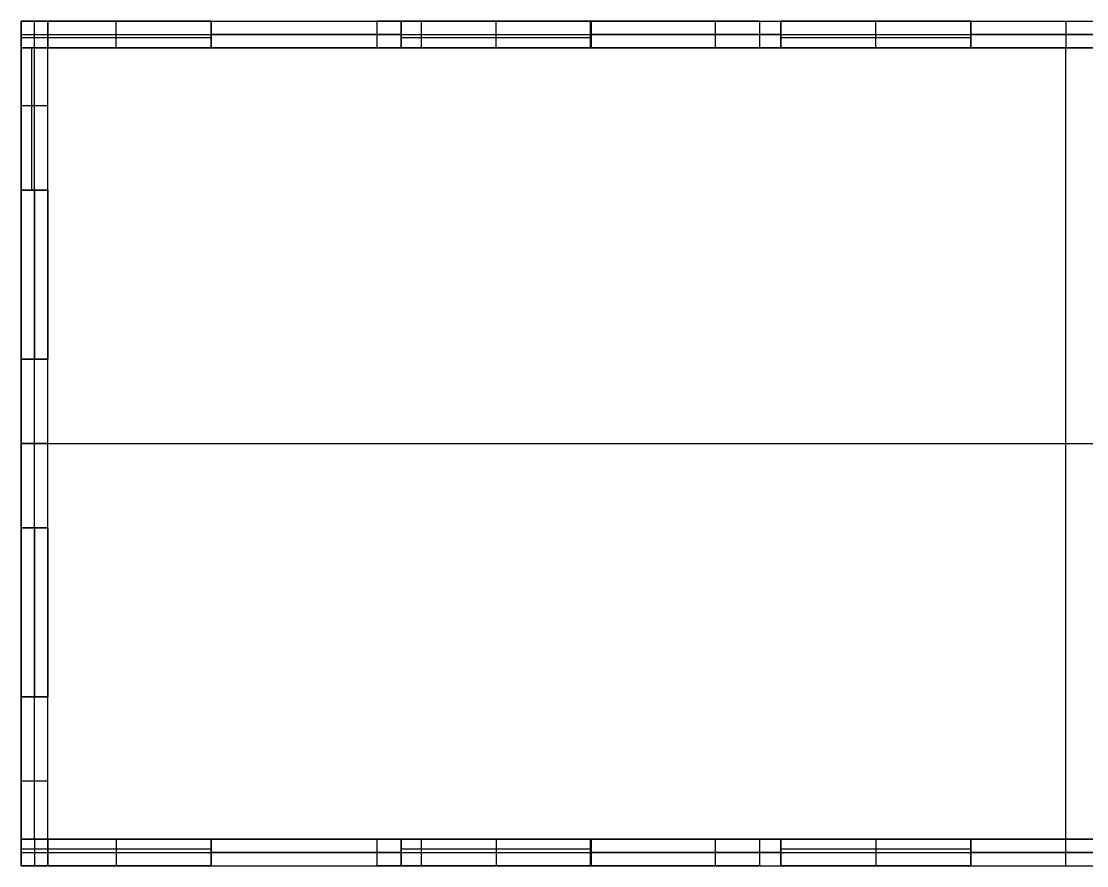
# Model space of a CAD drawing. Header units: millimetres. Extents: x -9556 to -1947, y -3269 to 306.
# Drawn here: x -6141.4 to -5779.3, y 0 to 287 of the extents above; entities that cross this region are included whole.
import ezdxf

# ---------------------------------------------------------------- set-up
doc = ezdxf.new("R2010")
doc.units = ezdxf.units.MM
doc.header["$MEASUREMENT"] = 0
doc.layers.add('2 TRAY TROLLEY$ASSEMBLED$SINGLE BOX', color=7, linetype='Continuous', true_color=0x000000)

msp = doc.modelspace()

# ---------------------------------------------------------------- linework, layer by layer
at = {"layer": '2 TRAY TROLLEY$ASSEMBLED$SINGLE BOX', "color": 5, "true_color": 0x0000ff}
for p, q in [((-6141.36, 287, 262.43), (-6141.36, 287, 313.57)), ((-6141.36, 287, 364.71), (-6141.36, 287, 415.86)), ((-6141.36, 287, 160.14), (-6141.36, 287, 211.29)), ((-6132.36, 287, 283.5), (-6141.36, 287, 283.5)), ((-6136.86, 287, 211.29), (-6136.86, 287, 160.14)), ((-6136.86, 287, 313.57), (-6136.86, 287, 262.43)), ((-6136.86, 287, 415.86), (-6136.86, 287, 364.71)), ((-6132.36, 287, 262.43), (-6132.36, 287, 313.57)), ((-6132.36, 287, 364.71), (-6132.36, 287, 415.86)), ((-6132.36, 287, 160.14), (-6132.36, 287, 211.29)), ((-6141.36, 278, 467), (-6141.36, 9, 467)), ((-6132.36, 278, 236.86), (-6141.36, 278, 236.86)), ((-6132.36, 278, 339.14), (-6141.36, 278, 339.14)), ((-6132.36, 278, 441.43), (-6141.36, 278, 441.43)), ((-6132.36, 278, 134.57), (-6141.36, 278, 134.57)), ((-6137.84, 278, 109), (-6137.84, 229.6, 109)), ((-6136.86, 9, 467), (-6136.86, 278, 467)), ((-6132.36, 9, 467), (-6132.36, 278, 467)), ((-6132.36, 258.3, 109), (-6141.36, 258.3, 109)), ((-6141.36, 172.2, 100), (-6141.36, 229.6, 100)), ((-6136.86, 229.6, 100), (-6136.86, 172.2, 100)), ((-6132.36, 172.2, 100), (-6132.36, 229.6, 100)), ((-6132.36, 143.5, 109), (-6141.36, 143.5, 109)), ((-6132.36, 143.5, 467), (-6141.36, 143.5, 467)), ((-6141.36, 57.4, 100), (-6141.36, 114.8, 100)), ((-6136.86, 114.8, 100), (-6136.86, 57.4, 100)), ((-6132.36, 57.4, 100), (-6132.36, 114.8, 100)), ((-6132.36, 28.7, 109), (-6141.36, 28.7, 109)), ((-6141.36, 9, 441.43), (-6132.36, 9, 441.43)), ((-6141.36, 9, 339.14), (-6132.36, 9, 339.14)), ((-6141.36, 9, 236.86), (-6132.36, 9, 236.86)), ((-6141.36, 9, 134.57), (-6132.36, 9, 134.57)), ((-6141.36, 0, 415.86), (-6141.36, 0, 364.71)), ((-6141.36, 0, 313.57), (-6141.36, 0, 262.43)), ((-6141.36, 0, 211.29), (-6141.36, 0, 160.14)), ((-6132.36, 0, 283.5), (-6141.36, 0, 283.5)), ((-6136.86, 0, 364.71), (-6136.86, 0, 415.86)), ((-6136.86, 0, 262.43), (-6136.86, 0, 313.57)), ((-6136.86, 0, 160.14), (-6136.86, 0, 211.29)), ((-6132.36, 0, 364.71), (-6132.36, 0, 415.86)), ((-6132.36, 0, 262.43), (-6132.36, 0, 313.57)), ((-6132.36, 0, 160.14), (-6132.36, 0, 211.29))]:
    msp.add_line(p, q, dxfattribs=at)
at = {"layer": '2 TRAY TROLLEY$ASSEMBLED$SINGLE BOX', "color": 6, "true_color": 0xff00ff}
for p, q in [((-6141.36, 287, 100), (-6141.36, 229.6, 100)), ((-6141.36, 287, 109), (-6076.81, 287, 109)), ((-6141.36, 229.6, 109), (-6141.36, 287, 109)), ((-6076.81, 287, 100), (-6141.36, 287, 100)), ((-6141.36, 287, 104.5), (-6141.36, 229.6, 104.5)), ((-6076.81, 287, 104.5), (-6141.36, 287, 104.5)), ((-6109.09, 287, 100), (-6109.09, 287, 109)), ((-6076.81, 278, 104.5), (-6076.81, 287, 104.5)), ((-5947.72, 287, 100), (-6012.27, 287, 100)), ((-6012.27, 287, 109), (-5947.72, 287, 109)), ((-6012.27, 287, 104.5), (-6012.27, 278, 104.5)), ((-5947.72, 287, 104.5), (-6012.27, 287, 104.5)), ((-5980, 287, 100), (-5980, 287, 109)), ((-5947.72, 278, 104.5), (-5947.72, 287, 104.5)), ((-5883.18, 287, 109), (-5818.63, 287, 109)), ((-5818.63, 287, 100), (-5883.18, 287, 100)), ((-5883.18, 287, 104.5), (-5883.18, 278, 104.5)), ((-5818.63, 287, 104.5), (-5883.18, 287, 104.5)), ((-5850.91, 287, 100), (-5850.91, 287, 109)), ((-5818.63, 278, 104.5), (-5818.63, 287, 104.5)), ((-6076.81, 282.5, 109), (-6076.81, 282.5, 100)), ((-6012.27, 282.5, 109), (-6012.27, 282.5, 100)), ((-5947.72, 282.5, 109), (-5947.72, 282.5, 100)), ((-5883.18, 282.5, 109), (-5883.18, 282.5, 100)), ((-5818.63, 282.5, 109), (-5818.63, 282.5, 100)), ((-6012.27, 278, 104.5), (-6076.81, 278, 104.5)), ((-6044.54, 278, 109), (-6044.54, 278, 100)), ((-5883.18, 278, 104.5), (-5947.72, 278, 104.5)), ((-5915.45, 278, 109), (-5915.45, 278, 100)), ((-5754.09, 278, 104.5), (-5818.63, 278, 104.5)), ((-5786.36, 278, 109), (-5786.36, 278, 100)), ((-6141.36, 258.3, 100), (-6141.36, 258.3, 109)), ((-6141.36, 229.6, 104.5), (-6132.36, 229.6, 104.5)), ((-6136.86, 229.6, 109), (-6136.86, 229.6, 100)), ((-6132.36, 229.6, 104.5), (-6132.36, 172.2, 104.5)), ((-6132.36, 200.9, 109), (-6132.36, 200.9, 100)), ((-6141.36, 172.2, 100), (-6141.36, 114.8, 100)), ((-6141.36, 114.8, 109), (-6141.36, 172.2, 109)), ((-6132.36, 172.2, 104.5), (-6141.36, 172.2, 104.5)), ((-6141.36, 172.2, 104.5), (-6141.36, 114.8, 104.5)), ((-6136.86, 172.2, 109), (-6136.86, 172.2, 100)), ((-6141.36, 143.5, 100), (-6141.36, 143.5, 109)), ((-6141.36, 114.8, 104.5), (-6132.36, 114.8, 104.5)), ((-6136.86, 114.8, 109), (-6136.86, 114.8, 100)), ((-6132.36, 114.8, 104.5), (-6132.36, 57.4, 104.5)), ((-6132.36, 86.1, 109), (-6132.36, 86.1, 100)), ((-6141.36, 0, 109), (-6141.36, 57.4, 109)), ((-6141.36, 57.4, 100), (-6141.36, 0, 100)), ((-6141.36, 57.4, 104.5), (-6141.36, 0, 104.5)), ((-6132.36, 57.4, 104.5), (-6141.36, 57.4, 104.5)), ((-6136.86, 57.4, 109), (-6136.86, 57.4, 100)), ((-6141.36, 28.7, 100), (-6141.36, 28.7, 109)), ((-6076.81, 9, 104.5), (-6076.81, 0, 104.5)), ((-6012.27, 9, 104.5), (-6076.81, 9, 104.5)), ((-6044.54, 9, 109), (-6044.54, 9, 100)), ((-6012.27, 0, 104.5), (-6012.27, 9, 104.5)), ((-5947.72, 9, 104.5), (-5947.72, 0, 104.5)), ((-5883.18, 9, 104.5), (-5947.72, 9, 104.5)), ((-5915.45, 9, 109), (-5915.45, 9, 100)), ((-5883.18, 0, 104.5), (-5883.18, 9, 104.5)), ((-5818.63, 9, 104.5), (-5818.63, 0, 104.5)), ((-5754.09, 9, 104.5), (-5818.63, 9, 104.5)), ((-5786.36, 9, 109), (-5786.36, 9, 100)), ((-6076.81, 4.5, 109), (-6076.81, 4.5, 100)), ((-6012.27, 4.5, 109), (-6012.27, 4.5, 100)), ((-5947.72, 4.5, 109), (-5947.72, 4.5, 100)), ((-5883.18, 4.5, 109), (-5883.18, 4.5, 100)), ((-5818.63, 4.5, 109), (-5818.63, 4.5, 100)), ((-6141.36, 0, 100), (-6076.81, 0, 100)), ((-6076.81, 0, 109), (-6141.36, 0, 109)), ((-6141.36, 0, 104.5), (-6076.81, 0, 104.5)), ((-6109.09, 0, 100), (-6109.09, 0, 109)), ((-6012.27, 0, 100), (-5947.72, 0, 100)), ((-5947.72, 0, 109), (-6012.27, 0, 109)), ((-6012.27, 0, 104.5), (-5947.72, 0, 104.5)), ((-5980, 0, 100), (-5980, 0, 109)), ((-5818.63, 0, 109), (-5883.18, 0, 109)), ((-5883.18, 0, 100), (-5818.63, 0, 100)), ((-5883.18, 0, 104.5), (-5818.63, 0, 104.5)), ((-5850.91, 0, 100), (-5850.91, 0, 109))]:
    msp.add_line(p, q, dxfattribs=at)
at = {"layer": '2 TRAY TROLLEY$ASSEMBLED$SINGLE BOX', "color": 96, "true_color": 0x007f00}
for p, q in [((-6141.36, 287, 467), (-5431.36, 287, 467)), ((-6141.36, 278, 467), (-6141.36, 287, 467)), ((-6141.36, 287, 415.86), (-6141.36, 287, 467)), ((-6141.36, 287, 313.57), (-6141.36, 287, 364.71)), ((-6141.36, 287, 211.29), (-6141.36, 287, 262.43)), ((-6141.36, 287, 109), (-6141.36, 287, 160.14)), ((-6136.86, 278, 415.86), (-6136.86, 287, 415.86)), ((-6136.86, 278, 364.71), (-6136.86, 287, 364.71)), ((-6136.86, 278, 313.57), (-6136.86, 287, 313.57)), ((-6136.86, 278, 262.43), (-6136.86, 287, 262.43)), ((-6136.86, 278, 160.14), (-6136.86, 287, 160.14)), ((-6136.86, 278, 211.29), (-6136.86, 287, 211.29)), ((-6132.36, 278, 415.86), (-6132.36, 287, 415.86)), ((-6132.36, 287, 364.71), (-6132.36, 278, 364.71)), ((-6132.36, 278, 313.57), (-6132.36, 287, 313.57)), ((-6132.36, 287, 262.43), (-6132.36, 278, 262.43)), ((-6132.36, 287, 160.14), (-6132.36, 278, 160.14)), ((-6132.36, 287, 211.29), (-6132.36, 278, 211.29)), ((-6132.36, 278, 390.29), (-6132.36, 287, 390.29)), ((-6132.36, 278, 288), (-6132.36, 287, 288)), ((-6132.36, 278, 185.71), (-6132.36, 287, 185.71)), ((-6109.09, 278, 109), (-6109.09, 287, 109)), ((-6076.81, 287, 100), (-6012.27, 287, 100)), ((-5980, 278, 109), (-5980, 287, 109)), ((-5947.72, 287, 100), (-5883.18, 287, 100)), ((-5850.91, 278, 109), (-5850.91, 287, 109)), ((-5818.63, 287, 100), (-5754.09, 287, 100)), ((-5786.36, 287, 467), (-5786.36, 278, 467)), ((-5786.36, 287, 100), (-5786.36, 278, 100)), ((-6141.36, 282.5, 467), (-5431.36, 282.5, 467)), ((-6141.36, 282.5, 211.29), (-6141.36, 282.5, 262.43)), ((-6141.36, 282.5, 415.86), (-6141.36, 282.5, 467)), ((-6141.36, 282.5, 313.57), (-6141.36, 282.5, 364.71)), ((-6141.36, 282.5, 109), (-6141.36, 282.5, 160.14)), ((-6012.27, 282.5, 100), (-6076.81, 282.5, 100)), ((-5883.18, 282.5, 100), (-5947.72, 282.5, 100)), ((-5754.09, 282.5, 100), (-5818.63, 282.5, 100)), ((-6076.81, 281.42, 109), (-6141.36, 281.42, 109)), ((-5947.72, 281.42, 109), (-6012.27, 281.42, 109)), ((-5818.63, 281.42, 109), (-5883.18, 281.42, 109)), ((-5431.36, 278, 467), (-6141.36, 278, 467)), ((-6141.36, 278, 467), (-6141.36, 278, 415.86)), ((-6141.36, 278, 364.71), (-6141.36, 278, 313.57)), ((-6141.36, 278, 262.43), (-6141.36, 278, 211.29)), ((-6141.36, 278, 160.14), (-6141.36, 278, 109)), ((-6076.81, 278, 100), (-6012.27, 278, 100)), ((-5947.72, 278, 100), (-5883.18, 278, 100)), ((-5818.63, 278, 100), (-5754.09, 278, 100)), ((-5431.36, 9, 467), (-6141.36, 9, 467)), ((-6141.36, 9, 467), (-6141.36, 0, 467)), ((-6141.36, 9, 467), (-6141.36, 9, 415.86)), ((-6141.36, 9, 364.71), (-6141.36, 9, 313.57)), ((-6141.36, 9, 262.43), (-6141.36, 9, 211.29)), ((-6141.36, 9, 160.14), (-6141.36, 9, 109)), ((-6136.86, 9, 415.86), (-6136.86, 0, 415.86)), ((-6136.86, 9, 364.71), (-6136.86, 0, 364.71)), ((-6136.86, 9, 313.57), (-6136.86, 0, 313.57)), ((-6136.86, 9, 262.43), (-6136.86, 0, 262.43)), ((-6136.86, 9, 160.14), (-6136.86, 0, 160.14)), ((-6136.86, 9, 211.29), (-6136.86, 0, 211.29)), ((-6132.36, 9, 415.86), (-6132.36, 0, 415.86)), ((-6132.36, 0, 364.71), (-6132.36, 9, 364.71)), ((-6132.36, 9, 313.57), (-6132.36, 0, 313.57)), ((-6132.36, 0, 262.43), (-6132.36, 9, 262.43)), ((-6132.36, 0, 160.14), (-6132.36, 9, 160.14)), ((-6132.36, 0, 211.29), (-6132.36, 9, 211.29)), ((-6132.36, 9, 390.29), (-6132.36, 0, 390.29)), ((-6132.36, 9, 288), (-6132.36, 0, 288)), ((-6132.36, 9, 185.71), (-6132.36, 0, 185.71)), ((-6109.09, 9, 109), (-6109.09, 0, 109)), ((-6076.81, 9, 100), (-6012.27, 9, 100)), ((-5980, 9, 109), (-5980, 0, 109)), ((-5947.72, 9, 100), (-5883.18, 9, 100)), ((-5850.91, 9, 109), (-5850.91, 0, 109)), ((-5818.63, 9, 100), (-5754.09, 9, 100)), ((-5786.36, 0, 467), (-5786.36, 9, 467)), ((-5786.36, 0, 100), (-5786.36, 9, 100)), ((-6076.81, 5.58, 109), (-6141.36, 5.58, 109)), ((-6141.36, 4.5, 467), (-5431.36, 4.5, 467)), ((-6141.36, 4.5, 211.29), (-6141.36, 4.5, 262.43)), ((-6141.36, 4.5, 415.86), (-6141.36, 4.5, 467)), ((-6141.36, 4.5, 313.57), (-6141.36, 4.5, 364.71)), ((-6141.36, 4.5, 109), (-6141.36, 4.5, 160.14)), ((-6012.27, 4.5, 100), (-6076.81, 4.5, 100)), ((-5947.72, 5.58, 109), (-6012.27, 5.58, 109)), ((-5883.18, 4.5, 100), (-5947.72, 4.5, 100)), ((-5818.63, 5.58, 109), (-5883.18, 5.58, 109)), ((-5754.09, 4.5, 100), (-5818.63, 4.5, 100)), ((-6141.36, 0, 467), (-5431.36, 0, 467)), ((-6141.36, 0, 415.86), (-6141.36, 0, 467)), ((-6141.36, 0, 313.57), (-6141.36, 0, 364.71)), ((-6141.36, 0, 211.29), (-6141.36, 0, 262.43)), ((-6141.36, 0, 109), (-6141.36, 0, 160.14)), ((-6076.81, 0, 100), (-6012.27, 0, 100)), ((-5947.72, 0, 100), (-5883.18, 0, 100)), ((-5818.63, 0, 100), (-5754.09, 0, 100))]:
    msp.add_line(p, q, dxfattribs=at)
at = {"layer": '2 TRAY TROLLEY$ASSEMBLED$SINGLE BOX', "color": 5, "true_color": 0x0000ff}
for points in [[(-6141.36, 287, 262.43), (-6136.86, 287, 262.43), (-6132.36, 287, 262.43)], [(-6132.36, 287, 211.29), (-6136.86, 287, 211.29), (-6141.36, 287, 211.29)], [(-6141.36, 278, 262.43), (-6141.36, 282.5, 262.43), (-6141.36, 287, 262.43)], [(-6141.36, 287, 211.29), (-6141.36, 282.5, 211.29), (-6141.36, 278, 211.29)], [(-6141.36, 278, 364.71), (-6141.36, 282.5, 364.71), (-6141.36, 287, 364.71)], [(-6141.36, 287, 313.57), (-6141.36, 282.5, 313.57), (-6141.36, 278, 313.57)], [(-6141.36, 287, 364.71), (-6136.86, 287, 364.71), (-6132.36, 287, 364.71)], [(-6132.36, 287, 313.57), (-6136.86, 287, 313.57), (-6141.36, 287, 313.57)], [(-6141.36, 287, 415.86), (-6141.36, 282.5, 415.86), (-6141.36, 278, 415.86)], [(-6132.36, 287, 415.86), (-6136.86, 287, 415.86), (-6141.36, 287, 415.86)], [(-6141.36, 287, 160.14), (-6136.86, 287, 160.14), (-6132.36, 287, 160.14)], [(-6141.36, 278, 160.14), (-6141.36, 282.5, 160.14), (-6141.36, 287, 160.14)], [(-6141.36, 0, 283.5), (-6141.36, 143.5, 283.5), (-6141.36, 287, 283.5)], [(-6132.36, 287, 262.43), (-6132.36, 282.5, 262.43), (-6132.36, 278, 262.43)], [(-6132.36, 278, 211.29), (-6132.36, 282.5, 211.29), (-6132.36, 287, 211.29)], [(-6132.36, 287, 364.71), (-6132.36, 282.5, 364.71), (-6132.36, 278, 364.71)], [(-6132.36, 278, 313.57), (-6132.36, 282.5, 313.57), (-6132.36, 287, 313.57)], [(-6132.36, 278, 415.86), (-6132.36, 282.5, 415.86), (-6132.36, 287, 415.86)], [(-6132.36, 287, 160.14), (-6132.36, 282.5, 160.14), (-6132.36, 278, 160.14)], [(-6132.36, 0, 283.5), (-6132.36, 143.5, 283.5), (-6132.36, 287, 283.5)], [(-6141.36, 278, 262.43), (-6141.36, 278, 236.86), (-6141.36, 278, 211.29)], [(-6132.36, 278, 262.43), (-6136.86, 278, 262.43), (-6141.36, 278, 262.43)], [(-6141.36, 278, 211.29), (-6136.86, 278, 211.29), (-6132.36, 278, 211.29)], [(-6141.36, 278, 364.71), (-6141.36, 278, 339.14), (-6141.36, 278, 313.57)], [(-6132.36, 278, 364.71), (-6136.86, 278, 364.71), (-6141.36, 278, 364.71)], [(-6141.36, 278, 313.57), (-6136.86, 278, 313.57), (-6132.36, 278, 313.57)], [(-6141.36, 278, 467), (-6141.36, 278, 441.43), (-6141.36, 278, 415.86)], [(-6132.36, 278, 467), (-6136.86, 278, 467), (-6141.36, 278, 467)], [(-6141.36, 278, 415.86), (-6136.86, 278, 415.86), (-6132.36, 278, 415.86)], [(-6141.36, 278, 109), (-6136.86, 278, 109), (-6132.36, 278, 109)], [(-6141.36, 278, 160.14), (-6141.36, 278, 134.57), (-6141.36, 278, 109)], [(-6141.36, 278, 109), (-6141.36, 253.8, 109), (-6141.36, 229.6, 109)], [(-6132.36, 278, 160.14), (-6136.86, 278, 160.14), (-6141.36, 278, 160.14)], [(-6132.36, 229.6, 109), (-6132.36, 253.8, 109), (-6132.36, 278, 109)], [(-6132.36, 278, 211.29), (-6132.36, 278, 236.86), (-6132.36, 278, 262.43)], [(-6132.36, 278, 313.57), (-6132.36, 278, 339.14), (-6132.36, 278, 364.71)], [(-6132.36, 278, 415.86), (-6132.36, 278, 441.43), (-6132.36, 278, 467)], [(-6132.36, 278, 109), (-6132.36, 278, 134.57), (-6132.36, 278, 160.14)], [(-6132.36, 229.6, 100), (-6136.86, 229.6, 100), (-6141.36, 229.6, 100)], [(-6141.36, 229.6, 100), (-6141.36, 229.6, 104.5), (-6141.36, 229.6, 109)], [(-6141.36, 229.6, 109), (-6136.86, 229.6, 109), (-6132.36, 229.6, 109)], [(-6137.84, 229.6, 109), (-6137.84, 229.6, 104.5), (-6137.84, 229.6, 100)], [(-6132.36, 229.6, 109), (-6132.36, 229.6, 104.5), (-6132.36, 229.6, 100)], [(-6141.36, 172.2, 100), (-6136.86, 172.2, 100), (-6132.36, 172.2, 100)], [(-6141.36, 172.2, 109), (-6141.36, 172.2, 104.5), (-6141.36, 172.2, 100)], [(-6141.36, 172.2, 109), (-6141.36, 143.5, 109), (-6141.36, 114.8, 109)], [(-6132.36, 172.2, 109), (-6136.86, 172.2, 109), (-6141.36, 172.2, 109)], [(-6132.36, 172.2, 100), (-6132.36, 172.2, 104.5), (-6132.36, 172.2, 109)], [(-6132.36, 114.8, 109), (-6132.36, 143.5, 109), (-6132.36, 172.2, 109)], [(-6141.36, 143.5, 109), (-6141.36, 143.5, 288), (-6141.36, 143.5, 467)], [(-6132.36, 143.5, 109), (-6132.36, 143.5, 288), (-6132.36, 143.5, 467)], [(-6132.36, 114.8, 100), (-6136.86, 114.8, 100), (-6141.36, 114.8, 100)], [(-6141.36, 114.8, 100), (-6141.36, 114.8, 104.5), (-6141.36, 114.8, 109)], [(-6141.36, 114.8, 109), (-6136.86, 114.8, 109), (-6132.36, 114.8, 109)], [(-6132.36, 114.8, 109), (-6132.36, 114.8, 104.5), (-6132.36, 114.8, 100)], [(-6141.36, 57.4, 100), (-6136.86, 57.4, 100), (-6132.36, 57.4, 100)], [(-6141.36, 57.4, 109), (-6141.36, 57.4, 104.5), (-6141.36, 57.4, 100)], [(-6141.36, 57.4, 109), (-6141.36, 33.2, 109), (-6141.36, 9, 109)], [(-6132.36, 57.4, 109), (-6136.86, 57.4, 109), (-6141.36, 57.4, 109)], [(-6132.36, 57.4, 100), (-6132.36, 57.4, 104.5), (-6132.36, 57.4, 109)], [(-6132.36, 9, 109), (-6132.36, 33.2, 109), (-6132.36, 57.4, 109)], [(-6141.36, 9, 467), (-6136.86, 9, 467), (-6132.36, 9, 467)], [(-6141.36, 9, 415.86), (-6141.36, 4.5, 415.86), (-6141.36, 0, 415.86)], [(-6141.36, 9, 415.86), (-6141.36, 9, 441.43), (-6141.36, 9, 467)], [(-6132.36, 9, 415.86), (-6136.86, 9, 415.86), (-6141.36, 9, 415.86)], [(-6141.36, 9, 313.57), (-6141.36, 4.5, 313.57), (-6141.36, 0, 313.57)], [(-6141.36, 0, 364.71), (-6141.36, 4.5, 364.71), (-6141.36, 9, 364.71)], [(-6141.36, 9, 313.57), (-6141.36, 9, 339.14), (-6141.36, 9, 364.71)], [(-6132.36, 9, 313.57), (-6136.86, 9, 313.57), (-6141.36, 9, 313.57)], [(-6141.36, 9, 364.71), (-6136.86, 9, 364.71), (-6132.36, 9, 364.71)], [(-6141.36, 9, 211.29), (-6141.36, 4.5, 211.29), (-6141.36, 0, 211.29)], [(-6141.36, 0, 262.43), (-6141.36, 4.5, 262.43), (-6141.36, 9, 262.43)], [(-6141.36, 9, 211.29), (-6141.36, 9, 236.86), (-6141.36, 9, 262.43)], [(-6132.36, 9, 211.29), (-6136.86, 9, 211.29), (-6141.36, 9, 211.29)], [(-6141.36, 9, 262.43), (-6136.86, 9, 262.43), (-6132.36, 9, 262.43)], [(-6141.36, 0, 160.14), (-6141.36, 4.5, 160.14), (-6141.36, 9, 160.14)], [(-6141.36, 9, 109), (-6141.36, 9, 134.57), (-6141.36, 9, 160.14)], [(-6132.36, 9, 109), (-6136.86, 9, 109), (-6141.36, 9, 109)], [(-6141.36, 9, 160.14), (-6136.86, 9, 160.14), (-6132.36, 9, 160.14)], [(-6132.36, 0, 415.86), (-6132.36, 4.5, 415.86), (-6132.36, 9, 415.86)], [(-6132.36, 9, 467), (-6132.36, 9, 441.43), (-6132.36, 9, 415.86)], [(-6132.36, 0, 313.57), (-6132.36, 4.5, 313.57), (-6132.36, 9, 313.57)], [(-6132.36, 9, 364.71), (-6132.36, 4.5, 364.71), (-6132.36, 0, 364.71)], [(-6132.36, 9, 364.71), (-6132.36, 9, 339.14), (-6132.36, 9, 313.57)], [(-6132.36, 0, 211.29), (-6132.36, 4.5, 211.29), (-6132.36, 9, 211.29)], [(-6132.36, 9, 262.43), (-6132.36, 4.5, 262.43), (-6132.36, 0, 262.43)], [(-6132.36, 9, 262.43), (-6132.36, 9, 236.86), (-6132.36, 9, 211.29)], [(-6132.36, 9, 160.14), (-6132.36, 4.5, 160.14), (-6132.36, 0, 160.14)], [(-6132.36, 9, 160.14), (-6132.36, 9, 134.57), (-6132.36, 9, 109)], [(-6141.36, 0, 415.86), (-6136.86, 0, 415.86), (-6132.36, 0, 415.86)], [(-6141.36, 0, 313.57), (-6136.86, 0, 313.57), (-6132.36, 0, 313.57)], [(-6132.36, 0, 364.71), (-6136.86, 0, 364.71), (-6141.36, 0, 364.71)], [(-6141.36, 0, 211.29), (-6136.86, 0, 211.29), (-6132.36, 0, 211.29)], [(-6132.36, 0, 262.43), (-6136.86, 0, 262.43), (-6141.36, 0, 262.43)], [(-6132.36, 0, 160.14), (-6136.86, 0, 160.14), (-6141.36, 0, 160.14)]]:
    msp.add_open_spline(points, degree=2, dxfattribs=at)
at = {"layer": '2 TRAY TROLLEY$ASSEMBLED$SINGLE BOX', "color": 6, "true_color": 0xff00ff}
for points in [[(-6141.36, 287, 109), (-6141.36, 287, 104.5), (-6141.36, 287, 100)], [(-6076.81, 287, 100), (-6076.81, 282.5, 100), (-6076.81, 278, 100)], [(-6076.81, 278, 109), (-6076.81, 282.5, 109), (-6076.81, 287, 109)], [(-6076.81, 287, 109), (-6076.81, 287, 104.5), (-6076.81, 287, 100)], [(-6012.27, 278, 100), (-6012.27, 282.5, 100), (-6012.27, 287, 100)], [(-6012.27, 287, 109), (-6012.27, 282.5, 109), (-6012.27, 278, 109)], [(-6012.27, 287, 100), (-6012.27, 287, 104.5), (-6012.27, 287, 109)], [(-5947.72, 287, 100), (-5947.72, 282.5, 100), (-5947.72, 278, 100)], [(-5947.72, 287, 109), (-5947.72, 287, 104.5), (-5947.72, 287, 100)], [(-5947.72, 278, 109), (-5947.72, 282.5, 109), (-5947.72, 287, 109)], [(-5883.18, 278, 100), (-5883.18, 282.5, 100), (-5883.18, 287, 100)], [(-5883.18, 287, 100), (-5883.18, 287, 104.5), (-5883.18, 287, 109)], [(-5883.18, 287, 109), (-5883.18, 282.5, 109), (-5883.18, 278, 109)], [(-5818.63, 287, 100), (-5818.63, 282.5, 100), (-5818.63, 278, 100)], [(-5818.63, 287, 109), (-5818.63, 287, 104.5), (-5818.63, 287, 100)], [(-5818.63, 278, 109), (-5818.63, 282.5, 109), (-5818.63, 287, 109)], [(-6076.81, 278, 100), (-6044.54, 278, 100), (-6012.27, 278, 100)], [(-6012.27, 278, 109), (-6044.54, 278, 109), (-6076.81, 278, 109)], [(-6076.81, 278, 100), (-6076.81, 278, 104.5), (-6076.81, 278, 109)], [(-6012.27, 278, 100), (-6012.27, 278, 104.5), (-6012.27, 278, 109)], [(-5947.72, 278, 100), (-5915.45, 278, 100), (-5883.18, 278, 100)], [(-5883.18, 278, 109), (-5915.45, 278, 109), (-5947.72, 278, 109)], [(-5947.72, 278, 100), (-5947.72, 278, 104.5), (-5947.72, 278, 109)], [(-5883.18, 278, 100), (-5883.18, 278, 104.5), (-5883.18, 278, 109)], [(-5818.63, 278, 100), (-5786.36, 278, 100), (-5754.09, 278, 100)], [(-5754.09, 278, 109), (-5786.36, 278, 109), (-5818.63, 278, 109)], [(-5818.63, 278, 100), (-5818.63, 278, 104.5), (-5818.63, 278, 109)], [(-5786.36, 9, 100), (-5786.36, 143.5, 100), (-5786.36, 278, 100)], [(-5786.36, 9, 109), (-5786.36, 143.5, 109), (-5786.36, 278, 109)], [(-6132.36, 229.6, 100), (-6136.86, 229.6, 100), (-6141.36, 229.6, 100)], [(-6141.36, 229.6, 100), (-6141.36, 229.6, 104.5), (-6141.36, 229.6, 109)], [(-6141.36, 229.6, 109), (-6136.86, 229.6, 109), (-6132.36, 229.6, 109)], [(-6132.36, 172.2, 100), (-6132.36, 200.9, 100), (-6132.36, 229.6, 100)], [(-6132.36, 229.6, 109), (-6132.36, 200.9, 109), (-6132.36, 172.2, 109)], [(-6132.36, 229.6, 100), (-6132.36, 229.6, 104.5), (-6132.36, 229.6, 109)], [(-6141.36, 172.2, 100), (-6136.86, 172.2, 100), (-6132.36, 172.2, 100)], [(-6141.36, 172.2, 109), (-6141.36, 172.2, 104.5), (-6141.36, 172.2, 100)], [(-6132.36, 172.2, 109), (-6136.86, 172.2, 109), (-6141.36, 172.2, 109)], [(-6132.36, 172.2, 100), (-6132.36, 172.2, 104.5), (-6132.36, 172.2, 109)], [(-6141.36, 143.5, 100), (-5786.36, 143.5, 100), (-5431.36, 143.5, 100)], [(-6141.36, 143.5, 109), (-5786.36, 143.5, 109), (-5431.36, 143.5, 109)], [(-6132.36, 114.8, 100), (-6136.86, 114.8, 100), (-6141.36, 114.8, 100)], [(-6141.36, 114.8, 109), (-6136.86, 114.8, 109), (-6132.36, 114.8, 109)], [(-6141.36, 114.8, 100), (-6141.36, 114.8, 104.5), (-6141.36, 114.8, 109)], [(-6132.36, 57.4, 100), (-6132.36, 86.1, 100), (-6132.36, 114.8, 100)], [(-6132.36, 114.8, 109), (-6132.36, 86.1, 109), (-6132.36, 57.4, 109)], [(-6132.36, 114.8, 100), (-6132.36, 114.8, 104.5), (-6132.36, 114.8, 109)], [(-6141.36, 57.4, 100), (-6136.86, 57.4, 100), (-6132.36, 57.4, 100)], [(-6132.36, 57.4, 109), (-6136.86, 57.4, 109), (-6141.36, 57.4, 109)], [(-6141.36, 57.4, 109), (-6141.36, 57.4, 104.5), (-6141.36, 57.4, 100)], [(-6132.36, 57.4, 100), (-6132.36, 57.4, 104.5), (-6132.36, 57.4, 109)], [(-6076.81, 9, 100), (-6076.81, 4.5, 100), (-6076.81, 0, 100)], [(-6012.27, 9, 100), (-6044.54, 9, 100), (-6076.81, 9, 100)], [(-6076.81, 0, 109), (-6076.81, 4.5, 109), (-6076.81, 9, 109)], [(-6076.81, 9, 109), (-6044.54, 9, 109), (-6012.27, 9, 109)], [(-6076.81, 9, 100), (-6076.81, 9, 104.5), (-6076.81, 9, 109)], [(-6012.27, 0, 100), (-6012.27, 4.5, 100), (-6012.27, 9, 100)], [(-6012.27, 9, 109), (-6012.27, 4.5, 109), (-6012.27, 0, 109)], [(-6012.27, 9, 100), (-6012.27, 9, 104.5), (-6012.27, 9, 109)], [(-5947.72, 9, 100), (-5947.72, 4.5, 100), (-5947.72, 0, 100)], [(-5883.18, 9, 100), (-5915.45, 9, 100), (-5947.72, 9, 100)], [(-5947.72, 0, 109), (-5947.72, 4.5, 109), (-5947.72, 9, 109)], [(-5947.72, 9, 109), (-5915.45, 9, 109), (-5883.18, 9, 109)], [(-5947.72, 9, 100), (-5947.72, 9, 104.5), (-5947.72, 9, 109)], [(-5883.18, 0, 100), (-5883.18, 4.5, 100), (-5883.18, 9, 100)], [(-5883.18, 9, 109), (-5883.18, 4.5, 109), (-5883.18, 0, 109)], [(-5883.18, 9, 100), (-5883.18, 9, 104.5), (-5883.18, 9, 109)], [(-5818.63, 9, 100), (-5818.63, 4.5, 100), (-5818.63, 0, 100)], [(-5754.09, 9, 100), (-5786.36, 9, 100), (-5818.63, 9, 100)], [(-5818.63, 0, 109), (-5818.63, 4.5, 109), (-5818.63, 9, 109)], [(-5818.63, 9, 109), (-5786.36, 9, 109), (-5754.09, 9, 109)], [(-5818.63, 9, 100), (-5818.63, 9, 104.5), (-5818.63, 9, 109)], [(-6141.36, 0, 100), (-6141.36, 0, 104.5), (-6141.36, 0, 109)], [(-6076.81, 0, 109), (-6076.81, 0, 104.5), (-6076.81, 0, 100)], [(-6012.27, 0, 100), (-6012.27, 0, 104.5), (-6012.27, 0, 109)], [(-5947.72, 0, 109), (-5947.72, 0, 104.5), (-5947.72, 0, 100)], [(-5883.18, 0, 100), (-5883.18, 0, 104.5), (-5883.18, 0, 109)], [(-5818.63, 0, 109), (-5818.63, 0, 104.5), (-5818.63, 0, 100)]]:
    msp.add_open_spline(points, degree=2, dxfattribs=at)
at = {"layer": '2 TRAY TROLLEY$ASSEMBLED$SINGLE BOX', "color": 96, "true_color": 0x007f00}
for points in [[(-6141.36, 287, 415.86), (-6136.86, 287, 415.86), (-6132.36, 287, 415.86)], [(-6132.36, 287, 364.71), (-6136.86, 287, 364.71), (-6141.36, 287, 364.71)], [(-6141.36, 287, 415.86), (-6141.36, 282.5, 415.86), (-6141.36, 278, 415.86)], [(-6141.36, 287, 364.71), (-6141.36, 282.5, 364.71), (-6141.36, 278, 364.71)], [(-6141.36, 287, 313.57), (-6136.86, 287, 313.57), (-6132.36, 287, 313.57)], [(-6132.36, 287, 262.43), (-6136.86, 287, 262.43), (-6141.36, 287, 262.43)], [(-6141.36, 287, 313.57), (-6141.36, 282.5, 313.57), (-6141.36, 278, 313.57)], [(-6141.36, 287, 262.43), (-6141.36, 282.5, 262.43), (-6141.36, 278, 262.43)], [(-6132.36, 287, 160.14), (-6136.86, 287, 160.14), (-6141.36, 287, 160.14)], [(-6141.36, 287, 211.29), (-6136.86, 287, 211.29), (-6132.36, 287, 211.29)], [(-6141.36, 278, 160.14), (-6141.36, 282.5, 160.14), (-6141.36, 287, 160.14)], [(-6141.36, 287, 211.29), (-6141.36, 282.5, 211.29), (-6141.36, 278, 211.29)], [(-6141.36, 287, 109), (-6141.36, 282.5, 109), (-6141.36, 278, 109)], [(-6076.81, 287, 109), (-6109.09, 287, 109), (-6141.36, 287, 109)], [(-6132.36, 287, 415.86), (-6132.36, 287, 390.29), (-6132.36, 287, 364.71)], [(-6132.36, 287, 313.57), (-6132.36, 287, 288), (-6132.36, 287, 262.43)], [(-6132.36, 287, 211.29), (-6132.36, 287, 185.71), (-6132.36, 287, 160.14)], [(-6132.36, 287, 283.5), (-5786.36, 287, 283.5), (-5440.36, 287, 283.5)], [(-6076.81, 287, 100), (-6076.81, 282.5, 100), (-6076.81, 278, 100)], [(-6076.81, 287, 109), (-6076.81, 287, 104.5), (-6076.81, 287, 100)], [(-6076.81, 278, 109), (-6076.81, 282.5, 109), (-6076.81, 287, 109)], [(-6020.48, 287, 422), (-6020.48, 282.5, 422), (-6020.48, 278, 422)], [(-6012.27, 278, 100), (-6012.27, 282.5, 100), (-6012.27, 287, 100)], [(-6012.27, 287, 100), (-6012.27, 287, 104.5), (-6012.27, 287, 109)], [(-5947.72, 287, 109), (-5980, 287, 109), (-6012.27, 287, 109)], [(-6012.27, 287, 109), (-6012.27, 282.5, 109), (-6012.27, 278, 109)], [(-5905.48, 287, 437), (-5955.48, 287, 437), (-6005.48, 287, 437)], [(-6005.48, 287, 407), (-5955.48, 287, 407), (-5905.48, 287, 407)], [(-6005.48, 287, 437), (-6005.48, 282.5, 437), (-6005.48, 278, 437)], [(-6005.48, 287, 407), (-6005.48, 282.5, 407), (-6005.48, 278, 407)], [(-5947.98, 287, 437), (-5947.98, 282.5, 437), (-5947.98, 278, 437)], [(-5947.98, 287, 407), (-5947.98, 282.5, 407), (-5947.98, 278, 407)], [(-5947.72, 287, 100), (-5947.72, 282.5, 100), (-5947.72, 278, 100)], [(-5947.72, 287, 109), (-5947.72, 287, 104.5), (-5947.72, 287, 100)], [(-5947.72, 278, 109), (-5947.72, 282.5, 109), (-5947.72, 287, 109)], [(-5905.48, 287, 437), (-5905.48, 282.5, 437), (-5905.48, 278, 437)], [(-5905.48, 287, 407), (-5905.48, 282.5, 407), (-5905.48, 278, 407)], [(-5890.48, 287, 422), (-5890.48, 282.5, 422), (-5890.48, 278, 422)], [(-5883.18, 278, 100), (-5883.18, 282.5, 100), (-5883.18, 287, 100)], [(-5883.18, 287, 100), (-5883.18, 287, 104.5), (-5883.18, 287, 109)], [(-5818.63, 287, 109), (-5850.91, 287, 109), (-5883.18, 287, 109)], [(-5883.18, 287, 109), (-5883.18, 282.5, 109), (-5883.18, 278, 109)], [(-5818.63, 287, 100), (-5818.63, 282.5, 100), (-5818.63, 278, 100)], [(-5818.63, 287, 109), (-5818.63, 287, 104.5), (-5818.63, 287, 100)], [(-5818.63, 278, 109), (-5818.63, 282.5, 109), (-5818.63, 287, 109)], [(-5786.36, 287, 100), (-5786.36, 287, 283.5), (-5786.36, 287, 467)], [(-6076.81, 281.42, 109), (-6076.81, 281.42, 104.5), (-6076.81, 281.42, 100)], [(-6012.27, 281.42, 109), (-6012.27, 281.42, 104.5), (-6012.27, 281.42, 100)], [(-5947.72, 281.42, 109), (-5947.72, 281.42, 104.5), (-5947.72, 281.42, 100)], [(-5883.18, 281.42, 109), (-5883.18, 281.42, 104.5), (-5883.18, 281.42, 100)], [(-5818.63, 281.42, 109), (-5818.63, 281.42, 104.5), (-5818.63, 281.42, 100)], [(-6132.36, 278, 415.86), (-6136.86, 278, 415.86), (-6141.36, 278, 415.86)], [(-6141.36, 278, 364.71), (-6136.86, 278, 364.71), (-6132.36, 278, 364.71)], [(-6132.36, 278, 313.57), (-6136.86, 278, 313.57), (-6141.36, 278, 313.57)], [(-6141.36, 278, 262.43), (-6136.86, 278, 262.43), (-6132.36, 278, 262.43)], [(-6141.36, 278, 160.14), (-6136.86, 278, 160.14), (-6132.36, 278, 160.14)], [(-6132.36, 278, 211.29), (-6136.86, 278, 211.29), (-6141.36, 278, 211.29)], [(-6141.36, 278, 109), (-6109.09, 278, 109), (-6076.81, 278, 109)], [(-6132.36, 278, 364.71), (-6132.36, 278, 390.29), (-6132.36, 278, 415.86)], [(-6132.36, 278, 262.43), (-6132.36, 278, 288), (-6132.36, 278, 313.57)], [(-6132.36, 278, 160.14), (-6132.36, 278, 185.71), (-6132.36, 278, 211.29)], [(-6132.36, 278, 283.5), (-5786.36, 278, 283.5), (-5440.36, 278, 283.5)], [(-6076.81, 278, 100), (-6076.81, 278, 104.5), (-6076.81, 278, 109)], [(-6012.27, 278, 109), (-6012.27, 278, 104.5), (-6012.27, 278, 100)], [(-6012.27, 278, 109), (-5980, 278, 109), (-5947.72, 278, 109)], [(-6005.48, 278, 437), (-5955.48, 278, 437), (-5905.48, 278, 437)], [(-5905.48, 278, 407), (-5955.48, 278, 407), (-6005.48, 278, 407)], [(-5947.72, 278, 100), (-5947.72, 278, 104.5), (-5947.72, 278, 109)], [(-5883.18, 278, 109), (-5883.18, 278, 104.5), (-5883.18, 278, 100)], [(-5883.18, 278, 109), (-5850.91, 278, 109), (-5818.63, 278, 109)], [(-5818.63, 278, 100), (-5818.63, 278, 104.5), (-5818.63, 278, 109)], [(-5786.36, 278, 100), (-5786.36, 278, 283.5), (-5786.36, 278, 467)], [(-6141.36, 0, 415.86), (-6141.36, 4.5, 415.86), (-6141.36, 9, 415.86)], [(-6141.36, 0, 364.71), (-6141.36, 4.5, 364.71), (-6141.36, 9, 364.71)], [(-6132.36, 9, 415.86), (-6136.86, 9, 415.86), (-6141.36, 9, 415.86)], [(-6141.36, 9, 364.71), (-6136.86, 9, 364.71), (-6132.36, 9, 364.71)], [(-6141.36, 0, 313.57), (-6141.36, 4.5, 313.57), (-6141.36, 9, 313.57)], [(-6141.36, 0, 262.43), (-6141.36, 4.5, 262.43), (-6141.36, 9, 262.43)], [(-6132.36, 9, 313.57), (-6136.86, 9, 313.57), (-6141.36, 9, 313.57)], [(-6141.36, 9, 262.43), (-6136.86, 9, 262.43), (-6132.36, 9, 262.43)], [(-6141.36, 9, 160.14), (-6141.36, 4.5, 160.14), (-6141.36, 0, 160.14)], [(-6141.36, 0, 211.29), (-6141.36, 4.5, 211.29), (-6141.36, 9, 211.29)], [(-6141.36, 9, 160.14), (-6136.86, 9, 160.14), (-6132.36, 9, 160.14)], [(-6132.36, 9, 211.29), (-6136.86, 9, 211.29), (-6141.36, 9, 211.29)], [(-6141.36, 9, 109), (-6109.09, 9, 109), (-6076.81, 9, 109)], [(-6141.36, 0, 109), (-6141.36, 4.5, 109), (-6141.36, 9, 109)], [(-6132.36, 9, 364.71), (-6132.36, 9, 390.29), (-6132.36, 9, 415.86)], [(-6132.36, 9, 262.43), (-6132.36, 9, 288), (-6132.36, 9, 313.57)], [(-6132.36, 9, 160.14), (-6132.36, 9, 185.71), (-6132.36, 9, 211.29)], [(-6132.36, 9, 283.5), (-5786.36, 9, 283.5), (-5440.36, 9, 283.5)], [(-6076.81, 0, 100), (-6076.81, 4.5, 100), (-6076.81, 9, 100)], [(-6076.81, 9, 100), (-6076.81, 9, 104.5), (-6076.81, 9, 109)], [(-6076.81, 9, 109), (-6076.81, 4.5, 109), (-6076.81, 0, 109)], [(-6020.48, 9, 422), (-6020.48, 4.5, 422), (-6020.48, 0, 422)], [(-6012.27, 9, 100), (-6012.27, 4.5, 100), (-6012.27, 0, 100)], [(-6012.27, 9, 109), (-6012.27, 9, 104.5), (-6012.27, 9, 100)], [(-6012.27, 9, 109), (-5980, 9, 109), (-5947.72, 9, 109)], [(-6012.27, 0, 109), (-6012.27, 4.5, 109), (-6012.27, 9, 109)], [(-5905.48, 9, 437), (-5955.48, 9, 437), (-6005.48, 9, 437)], [(-6005.48, 9, 407), (-5955.48, 9, 407), (-5905.48, 9, 407)], [(-6005.48, 9, 437), (-6005.48, 4.5, 437), (-6005.48, 0, 437)], [(-6005.48, 9, 407), (-6005.48, 4.5, 407), (-6005.48, 0, 407)], [(-5947.98, 9, 437), (-5947.98, 4.5, 437), (-5947.98, 0, 437)], [(-5947.98, 9, 407), (-5947.98, 4.5, 407), (-5947.98, 0, 407)], [(-5947.72, 0, 100), (-5947.72, 4.5, 100), (-5947.72, 9, 100)], [(-5947.72, 9, 100), (-5947.72, 9, 104.5), (-5947.72, 9, 109)], [(-5947.72, 9, 109), (-5947.72, 4.5, 109), (-5947.72, 0, 109)], [(-5905.48, 9, 437), (-5905.48, 4.5, 437), (-5905.48, 0, 437)], [(-5905.48, 9, 407), (-5905.48, 4.5, 407), (-5905.48, 0, 407)], [(-5890.48, 9, 422), (-5890.48, 4.5, 422), (-5890.48, 0, 422)], [(-5883.18, 9, 100), (-5883.18, 4.5, 100), (-5883.18, 0, 100)], [(-5883.18, 9, 109), (-5883.18, 9, 104.5), (-5883.18, 9, 100)], [(-5883.18, 9, 109), (-5850.91, 9, 109), (-5818.63, 9, 109)], [(-5883.18, 0, 109), (-5883.18, 4.5, 109), (-5883.18, 9, 109)], [(-5818.63, 0, 100), (-5818.63, 4.5, 100), (-5818.63, 9, 100)], [(-5818.63, 9, 100), (-5818.63, 9, 104.5), (-5818.63, 9, 109)], [(-5818.63, 9, 109), (-5818.63, 4.5, 109), (-5818.63, 0, 109)], [(-5786.36, 9, 100), (-5786.36, 9, 283.5), (-5786.36, 9, 467)], [(-6076.81, 5.58, 109), (-6076.81, 5.58, 104.5), (-6076.81, 5.58, 100)], [(-6012.27, 5.58, 109), (-6012.27, 5.58, 104.5), (-6012.27, 5.58, 100)], [(-5947.72, 5.58, 109), (-5947.72, 5.58, 104.5), (-5947.72, 5.58, 100)], [(-5883.18, 5.58, 109), (-5883.18, 5.58, 104.5), (-5883.18, 5.58, 100)], [(-5818.63, 5.58, 109), (-5818.63, 5.58, 104.5), (-5818.63, 5.58, 100)], [(-6141.36, 0, 415.86), (-6136.86, 0, 415.86), (-6132.36, 0, 415.86)], [(-6132.36, 0, 364.71), (-6136.86, 0, 364.71), (-6141.36, 0, 364.71)], [(-6141.36, 0, 313.57), (-6136.86, 0, 313.57), (-6132.36, 0, 313.57)], [(-6132.36, 0, 262.43), (-6136.86, 0, 262.43), (-6141.36, 0, 262.43)], [(-6132.36, 0, 160.14), (-6136.86, 0, 160.14), (-6141.36, 0, 160.14)], [(-6141.36, 0, 211.29), (-6136.86, 0, 211.29), (-6132.36, 0, 211.29)], [(-6076.81, 0, 109), (-6109.09, 0, 109), (-6141.36, 0, 109)], [(-6132.36, 0, 415.86), (-6132.36, 0, 390.29), (-6132.36, 0, 364.71)], [(-6132.36, 0, 313.57), (-6132.36, 0, 288), (-6132.36, 0, 262.43)], [(-6132.36, 0, 211.29), (-6132.36, 0, 185.71), (-6132.36, 0, 160.14)], [(-6132.36, 0, 283.5), (-5786.36, 0, 283.5), (-5440.36, 0, 283.5)], [(-6076.81, 0, 109), (-6076.81, 0, 104.5), (-6076.81, 0, 100)], [(-6012.27, 0, 100), (-6012.27, 0, 104.5), (-6012.27, 0, 109)], [(-5947.72, 0, 109), (-5980, 0, 109), (-6012.27, 0, 109)], [(-6005.48, 0, 437), (-5955.48, 0, 437), (-5905.48, 0, 437)], [(-5905.48, 0, 407), (-5955.48, 0, 407), (-6005.48, 0, 407)], [(-5947.72, 0, 109), (-5947.72, 0, 104.5), (-5947.72, 0, 100)], [(-5883.18, 0, 100), (-5883.18, 0, 104.5), (-5883.18, 0, 109)], [(-5818.63, 0, 109), (-5850.91, 0, 109), (-5883.18, 0, 109)], [(-5818.63, 0, 109), (-5818.63, 0, 104.5), (-5818.63, 0, 100)], [(-5786.36, 0, 100), (-5786.36, 0, 283.5), (-5786.36, 0, 467)]]:
    msp.add_open_spline(points, degree=2, dxfattribs=at)
for points, weights, knots in [([(-6005.48, 287, 437), (-6020.48, 287, 437), (-6020.48, 287, 422), (-6020.48, 287, 407), (-6005.48, 287, 407)], [1, 0.707106781187, 1, 0.707106781187, 1], [70, 70, 70, 93.561945, 93.561945, 117.12389, 117.12389, 117.12389]), ([(-5905.48, 287, 407), (-5890.48, 287, 407), (-5890.48, 287, 422), (-5890.48, 287, 437), (-5905.48, 287, 437)], [0.999999860338, 0.707106851018, 1, 0.707106781187, 1], [187.12389, 187.12389, 187.12389, 210.685832, 210.685832, 234.24778, 234.24778, 234.24778]), ([(-6005.48, 278, 407), (-6020.48, 278, 407), (-6020.48, 278, 422), (-6020.48, 278, 437), (-6005.48, 278, 437)], [1, 0.707106781187, 1, 0.707106781187, 1], [-117.12389, -117.12389, -117.12389, -93.561945, -93.561945, -70, -70, -70]), ([(-5905.48, 278, 437), (-5890.48, 278, 437), (-5890.48, 278, 422), (-5890.48, 278, 407), (-5905.48, 278, 407)], [1, 0.707106781187, 1, 0.707106781187, 1], [-234.24778, -234.24778, -234.24778, -210.685835, -210.685835, -187.12389, -187.12389, -187.12389]), ([(-6005.48, 9, 437), (-6020.48, 9, 437), (-6020.48, 9, 422), (-6020.48, 9, 407), (-6005.48, 9, 407)], [1, 0.707106781187, 1, 0.707106781187, 1], [70, 70, 70, 93.561945, 93.561945, 117.12389, 117.12389, 117.12389]), ([(-5905.48, 9, 407), (-5890.48, 9, 407), (-5890.48, 9, 422), (-5890.48, 9, 437), (-5905.48, 9, 437)], [0.999999860338, 0.707106851018, 1, 0.707106781187, 1], [187.12389, 187.12389, 187.12389, 210.685832, 210.685832, 234.24778, 234.24778, 234.24778]), ([(-6005.48, 0, 407), (-6020.48, 0, 407), (-6020.48, 0, 422), (-6020.48, 0, 437), (-6005.48, 0, 437)], [1, 0.707106781187, 1, 0.707106781187, 1], [-117.12389, -117.12389, -117.12389, -93.561945, -93.561945, -70, -70, -70]), ([(-5905.48, 0, 437), (-5890.48, 0, 437), (-5890.48, 0, 422), (-5890.48, 0, 407), (-5905.48, 0, 407)], [1, 0.707106781187, 1, 0.707106851018, 0.999999860338], [-234.24778, -234.24778, -234.24778, -210.685832, -210.685832, -187.12389, -187.12389, -187.12389])]:
    msp.add_rational_spline(points, weights, degree=2, knots=knots, dxfattribs=at)

doc.saveas('drawing.dxf')
